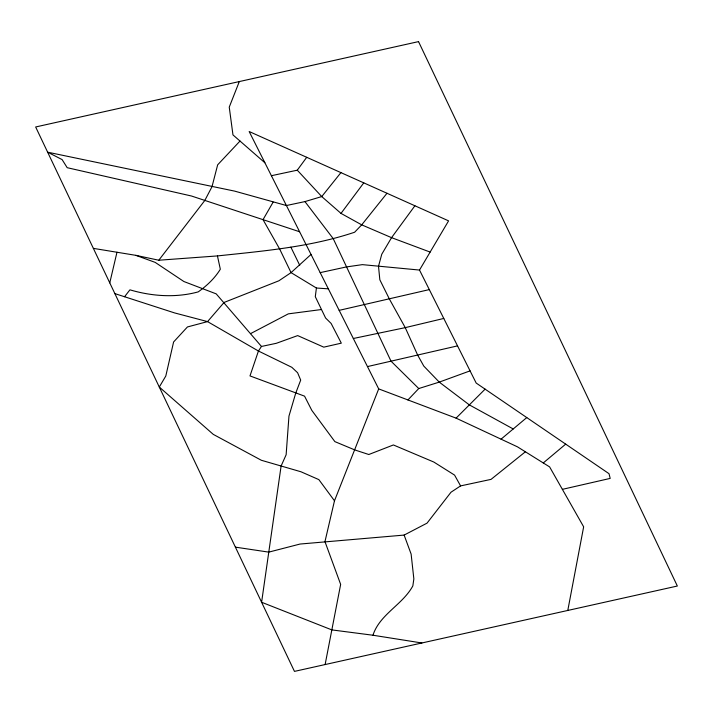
<?xml version="1.0" encoding="UTF-8"?>
<svg xmlns="http://www.w3.org/2000/svg" width="713" height="713" viewBox="0 0 713 713"><rect width="100%" height="100%" fill="white"/><g stroke="black" fill="none" stroke-linecap="round" stroke-linejoin="round"><path stroke-width="1.07" d="M340.912 172.626L321.741 196.574L304.95 201.592L286.403 205.531L234.648 191.12L47.637 152.181L62.111 159.596L67.191 167.689L191.521 196.022L263.026 219.657L279.665 249.033L291.056 272.624L316.412 288.025L315.298 296.688L325.6 318.016L331.126 323.444L341.313 343.158L323.764 347.151L297.686 335.591L276.323 343.301L261.466 346.456L258.436 351.019L249.987 375.911L304.558 396.152L311.804 410.367L334.86 441.614L354.905 449.974L368.799 454.511L393.398 444.957L433.825 462.042L454.573 475.099L460.589 485.901L491.043 479.377L525.392 451.784M567.789 610.453L583.653 526.818L549.625 466.908L517.442 446.828L456.079 418.139L378.701 388.897L249.158 131.513L448.584 220.861L419.511 270.058L476.177 383.05L609.009 473.682L610.194 478.405L562.379 489.35M325.119 664.561L340.654 584.393L324.959 541.622L334.486 500.793L378.701 388.897M109.766 282.874L116.977 252.242M239.318 81.567L229.247 107.119L232.964 134.9L264.88 162.76M114.873 293.613L174.578 312.918L207.545 321.608L258.436 351.019L291.84 367.311L297.606 372.747L300.699 380.1L295.743 393.095L288.961 416.116L286.136 454.751L281.109 466.008L261.6 602.253L331.839 629.9L372.944 635.23C379.779 614.196 402.533 604.891 412.845 585.899L413.852 578.903L411.125 554.072L404.128 535.08L300.048 544.046L268.765 552.129L235.406 547.147M204.827 200.424L212.002 186.708L217.661 164.828L240.005 141.049M273.097 202.162L263.026 219.657L299.603 231.752M271.395 175.71L297.276 170.184L306.715 157.306M414.904 205.772L391.553 237.661L381.758 254.256L378.505 266.314L379.833 279.772L389.432 299.103L405.251 327.641L417.64 355.047L423.789 366.081L439.261 382.115L469.341 404.886L513.217 428.959M297.276 170.184L321.741 196.574L341.01 213.392L363.773 182.867M93.367 248.374L135.862 255.343L158.794 260.227L204.791 200.496M124.552 296.742L129.926 289.834C151.949 296.341 175.924 297.989 198.214 291.884C206.77 285.842 214.871 278.204 220.326 269.22L217.447 255.922L158.794 260.227M386.99 193.268L361.714 224.853L354.628 232.233C310.378 247.063 263.569 251.021 217.447 255.922M407.934 399.948L418.763 388.54L439.261 382.115L470.072 370.867M456.079 418.139L485.107 389.138M334.486 500.793L318.854 479.617L300.975 471.774L261.359 460.277L213.294 434.386L159.293 387.043L165.808 375.992L173.598 341.982L187.439 326.955L207.545 321.608L224.087 302.446L278.872 280.797L291.056 272.624L311.028 254.443M501.061 439.163L526.782 417.568M543.279 462.942L565.694 444.128M460.589 485.901L451.008 492.211L427.034 523.146L404.128 535.08M250.566 333.622L288.302 313.863L321.501 309.522M443.78 318.453L405.251 327.641L353.327 338.497M429.306 289.594L339.165 310.36M367.462 366.58L457.541 345.876M320.182 272.633L346.411 266.929L362.373 264.639L419.511 270.058M316.412 288.025L328.337 288.836M372.944 635.23L421.891 642.983M135.862 255.343L155.149 262.366L183.892 281.528L216.199 293.863L261.466 346.456M430.135 252.081L391.553 237.661L361.714 224.853L341.01 213.392M418.763 388.54L391.009 361.17L333.256 238.686L304.95 201.592M290.868 247.144L299.727 265.298M418.531 41.612L35.65 126.976L294.469 671.388L677.35 586.024L418.531 41.612"/></g></svg>
